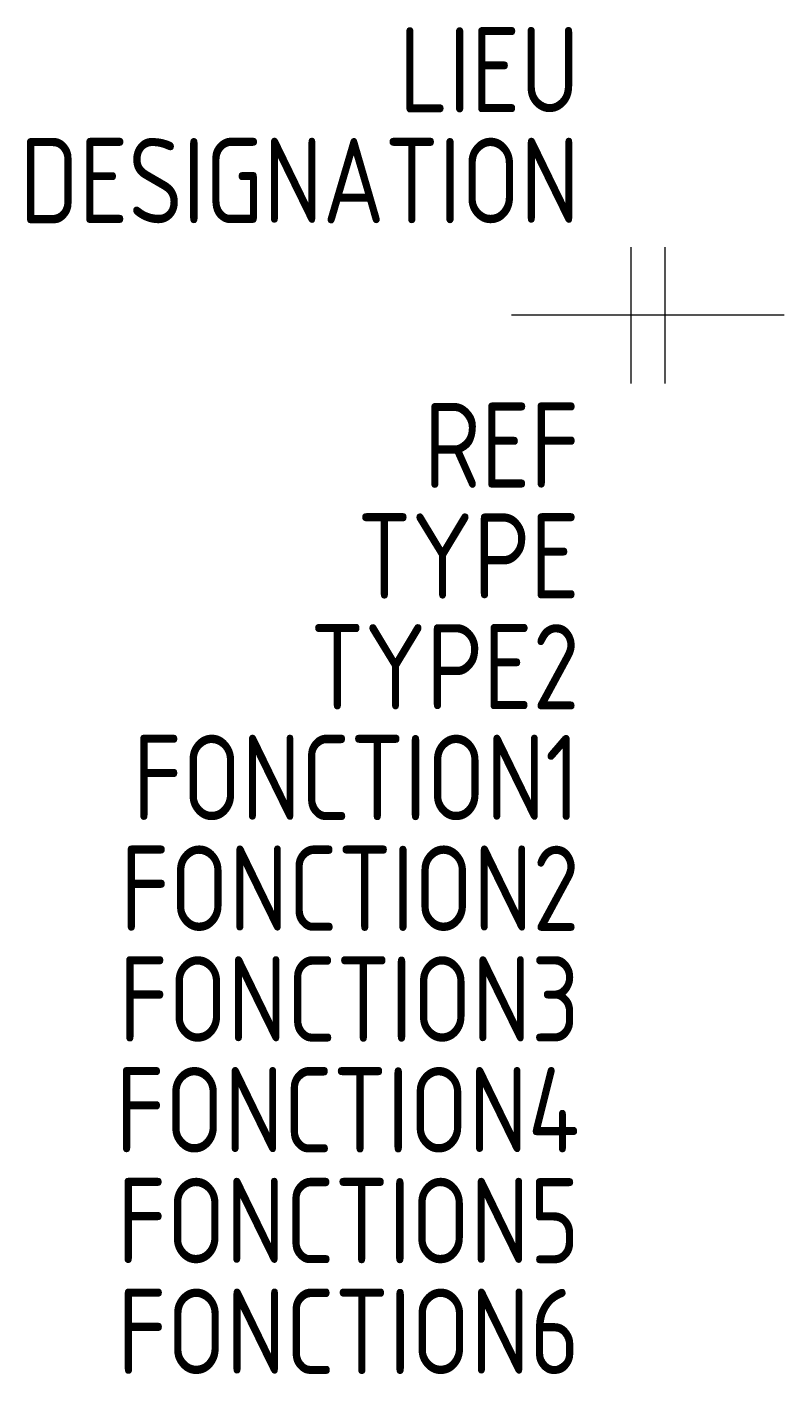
# Model space of a CAD drawing. Header units: millimetres. Extents: x -14.2 to 8, y -31.1 to 8.5.
import ezdxf
from ezdxf.enums import TextEntityAlignment as Align

# ---------------------------------------------------------------- set-up
doc = ezdxf.new("R2010")
doc.units = ezdxf.units.MM
doc.layers.add('SYMB_TXT_NOM', color=3, linetype='Continuous')
doc.layers.add('SYMBOLE', color=3, linetype='Continuous')
doc.styles.add('NET2_5', font='isocp.shx', dxfattribs={"width": 0.9, "height": 2.5})

msp = doc.modelspace()

# ---------------------------------------------------------------- linework, layer by layer
at = {"layer": 'SYMBOLE'}
for p, q in [((3.5, 2), (3.5, -2)), ((4.5, 2), (4.5, -2)), ((8, 0), (0, 0))]:
    msp.add_line(p, q, dxfattribs=at)

# ---------------------------------------------------------------- texts
at = {"layer": 'SYMB_TXT_NOM', "style": 'NET2_5', "width": 0.9, "flags": 8}
for tag, p in [('LIEU', (2, 5.95)), ('DESIGNATION', (2, 2.7)), ('REF', (2, -5.064)), ('TYPE', (2, -8.314)), ('TYPE2', (2, -11.564)), ('FONCTION1', (2, -14.814)), ('FONCTION2', (2, -18.064)), ('FONCTION3', (2, -21.314)), ('FONCTION4', (2, -24.564)), ('FONCTION5', (2, -27.814)), ('FONCTION6', (2, -31.064))]:
    msp.add_attdef(tag, text='', height=2.5, dxfattribs=at).set_placement(p, align=Align.RIGHT)

doc.saveas('drawing.dxf')
